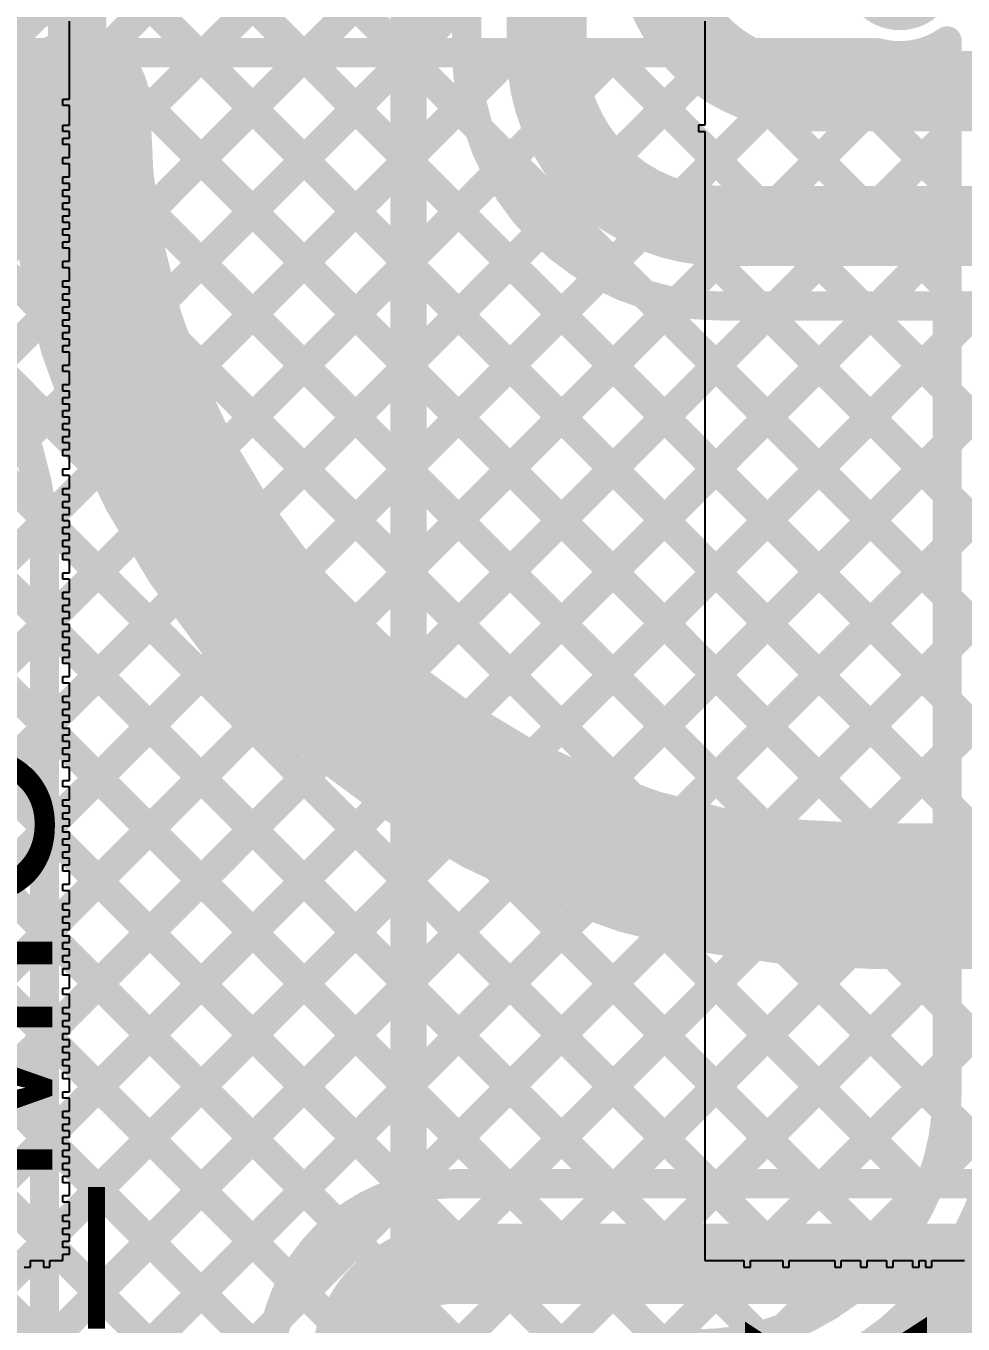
# Model space of a CAD drawing. Header units: millimetres. Extents: x 3.06 to 5.82, y 1.29 to 3.84.
# Drawn here: x 4.3359 to 4.5934, y 2.4805 to 2.8369 of the extents above; entities that cross this region are included whole.
import ezdxf

# ---------------------------------------------------------------- set-up
doc = ezdxf.new("R2010")
doc.units = ezdxf.units.MM
doc.header["$MEASUREMENT"] = 0
for name, color, linetype in [('BottomLayer', 5, 'Continuous'), ('BottomOverlay', 54, 'Continuous'), ('BottomSolder', 6, 'Continuous'), ('Mechanical13', 56, 'Continuous'), ('TopLayer', 1, 'Continuous'), ('TopOverlay', 2, 'Continuous'), ('TopSolder', 216, 'Continuous')]:
    doc.layers.add(name, color=color, linetype=linetype)

msp = doc.modelspace()

# ---------------------------------------------------------------- linework, layer by layer
at = {"layer": 'BottomLayer', "const_width": 0.008}
for points in [[(4.1931877, 2.4395629), (4.5837324, 2.8301076)], [(4.1931877, 2.4395629), (4.5837324, 2.8301076)], [(4.589, 2.544), (4.589, 2.832824)], [(4.136, 2.5803653), (4.3852028, 2.8295681)], [(4.136, 2.552081), (4.4134871, 2.8295681)], [(4.136, 2.5237967), (4.4417714, 2.8295681)], [(4.136, 2.4955124), (4.4700557, 2.8295681)], [(4.136, 2.6086496), (4.3569185, 2.8295681)], [(4.136, 2.4672281), (4.49834, 2.8295681)], [(4.136, 2.4389438), (4.5266243, 2.8295681)], [(4.136, 2.4106595), (4.5549086, 2.8295681)], [(4.1485681, 2.8295681), (4.5699716, 2.8295681)], [(4.1566494, 2.8295681), (4.5112175, 2.475)], [(4.1849337, 2.8295681), (4.5372983, 2.4772035)], [(4.213218, 2.8295681), (4.5570165, 2.4857696)], [(4.2415023, 2.8295681), (4.5721973, 2.4988731)], [(4.2697866, 2.8295681), (4.5831527, 2.516202)], [(4.2980709, 2.8295681), (4.5888062, 2.5388328)], [(4.3263525, 2.8295681), (4.589, 2.5669206)], [(4.3546368, 2.8295681), (4.589, 2.5952049)], [(4.3829211, 2.8295681), (4.589, 2.6234892)], [(4.4112054, 2.8295681), (4.589, 2.6517735)], [(4.4394897, 2.8295681), (4.589, 2.6800578)], [(4.467774, 2.8295681), (4.589, 2.7083421)], [(4.4960583, 2.8295681), (4.589, 2.7366264)], [(4.5243426, 2.8295681), (4.589, 2.7649107)], [(4.5526269, 2.8295681), (4.589, 2.793195)], [(4.5811364, 2.8293429), (4.589, 2.8214793)], [(4.1367253, 2.8212079), (4.4829332, 2.475)], [(4.2113265, 2.4294174), (4.589, 2.8070909)], [(4.136, 2.7936489), (4.4546489, 2.475)], [(4.219, 2.4088066), (4.589, 2.7788066)], [(4.136, 2.7653646), (4.4263646, 2.475)], [(4.3134777, 2.475), (4.589, 2.7505223)], [(4.136, 2.7370803), (4.3980803, 2.475)], [(4.341762, 2.475), (4.589, 2.722238)], [(4.136, 2.708796), (4.369796, 2.475)], [(4.3700463, 2.475), (4.589, 2.6939537)], [(4.136, 2.6805117), (4.3415117, 2.475)], [(4.3983306, 2.475), (4.589, 2.6656694)], [(4.4266149, 2.475), (4.589, 2.6373851)], [(4.4548992, 2.475), (4.589, 2.6091008)], [(4.4831835, 2.475), (4.589, 2.5808165)], [(4.5114678, 2.475), (4.589, 2.5525322)], [(4.5440964, 2.4793443), (4.5846557, 2.5199036)]]:
    msp.add_lwpolyline(points, dxfattribs=at)
at = {"layer": 'BottomLayer'}
for points, const_width in [([(4.589, 2.832824, -0.2220025328009346), (4.5699716, 2.8295681)], 0.008), ([(4.62, 2.544, -0.4142135623730951), (4.52, 2.444)], 0.04), ([(4.589, 2.544, -0.4142135623730951), (4.52, 2.475)], 0.008), ([(4.651, 2.544, -0.4142135623730951), (4.52, 2.413)], 0.008)]:
    msp.add_lwpolyline(points, format="xyb", dxfattribs=dict(at, const_width=const_width))
at = {"layer": 'BottomLayer', "const_width": 0.004}
for points in [[(4.5817324, 2.8301076, 1), (4.5857324, 2.8301076, 1)], [(4.5817324, 2.8301076, 1), (4.5857324, 2.8301076, 1)], [(4.587, 2.832824, 1), (4.591, 2.832824, 1)], [(4.587, 2.832824, 1), (4.591, 2.832824, 1)], [(4.3526368, 2.8295681, 1), (4.3566368, 2.8295681, 1)], [(4.3549185, 2.8295681, 1), (4.3589185, 2.8295681, 1)], [(4.3809211, 2.8295681, 1), (4.3849211, 2.8295681, 1)], [(4.3832028, 2.8295681, 1), (4.3872028, 2.8295681, 1)], [(4.4092054, 2.8295681, 1), (4.4132054, 2.8295681, 1)], [(4.4114871, 2.8295681, 1), (4.4154871, 2.8295681, 1)], [(4.4374897, 2.8295681, 1), (4.4414897, 2.8295681, 1)], [(4.4397714, 2.8295681, 1), (4.4437714, 2.8295681, 1)], [(4.465774, 2.8295681, 1), (4.469774, 2.8295681, 1)], [(4.4680557, 2.8295681, 1), (4.4720557, 2.8295681, 1)], [(4.4940583, 2.8295681, 1), (4.4980583, 2.8295681, 1)], [(4.49634, 2.8295681, 1), (4.50034, 2.8295681, 1)], [(4.5223426, 2.8295681, 1), (4.5263426, 2.8295681, 1)], [(4.5246243, 2.8295681, 1), (4.5286243, 2.8295681, 1)], [(4.5506269, 2.8295681, 1), (4.5546269, 2.8295681, 1)], [(4.5529086, 2.8295681, 1), (4.5569086, 2.8295681, 1)], [(4.5679716, 2.8295681, 1), (4.5719716, 2.8295681, 1)], [(4.5679716, 2.8295681, 1), (4.5719716, 2.8295681, 1)], [(4.5791364, 2.8293429, 1), (4.5831364, 2.8293429, 1)], [(4.587, 2.8214793, 1), (4.591, 2.8214793, 1)], [(4.587, 2.8070909, 1), (4.591, 2.8070909, 1)], [(4.587, 2.793195, 1), (4.591, 2.793195, 1)], [(4.587, 2.7788066, 1), (4.591, 2.7788066, 1)], [(4.587, 2.7649107, 1), (4.591, 2.7649107, 1)], [(4.587, 2.7505223, 1), (4.591, 2.7505223, 1)], [(4.587, 2.7366264, 1), (4.591, 2.7366264, 1)], [(4.587, 2.722238, 1), (4.591, 2.722238, 1)], [(4.587, 2.7083421, 1), (4.591, 2.7083421, 1)], [(4.587, 2.6939537, 1), (4.591, 2.6939537, 1)], [(4.587, 2.6800578, 1), (4.591, 2.6800578, 1)], [(4.587, 2.6656694, 1), (4.591, 2.6656694, 1)], [(4.587, 2.6517735, 1), (4.591, 2.6517735, 1)], [(4.587, 2.6373851, 1), (4.591, 2.6373851, 1)], [(4.587, 2.6234892, 1), (4.591, 2.6234892, 1)], [(4.587, 2.6091008, 1), (4.591, 2.6091008, 1)], [(4.587, 2.5952049, 1), (4.591, 2.5952049, 1)], [(4.587, 2.5808165, 1), (4.591, 2.5808165, 1)], [(4.587, 2.5669206, 1), (4.591, 2.5669206, 1)], [(4.587, 2.5525322, 1), (4.591, 2.5525322, 1)], [(4.587, 2.544, 1), (4.591, 2.544, 1)], [(4.587, 2.544, 1), (4.591, 2.544, 1)], [(4.5868062, 2.5388328, 1), (4.5908062, 2.5388328, 1)], [(4.5826557, 2.5199036, 1), (4.5866557, 2.5199036, 1)], [(4.5811527, 2.516202, 1), (4.5851527, 2.516202, 1)], [(4.5701973, 2.4988731, 1), (4.5741973, 2.4988731, 1)], [(4.5550165, 2.4857696, 1), (4.5590165, 2.4857696, 1)], [(4.5352983, 2.4772035, 1), (4.5392983, 2.4772035, 1)], [(4.5420964, 2.4793443, 1), (4.5460964, 2.4793443, 1)]]:
    msp.add_lwpolyline(points, format="xyb", close=True, dxfattribs=at)
at = {"layer": 'BottomOverlay'}
for p, q in [((4.3478658, 2.8364366), (4.3478658, 2.8382183)), ((4.5224756, 2.8382183), (4.5224756, 2.8364366)), ((4.3478658, 2.8346548), (4.3478658, 2.8364366)), ((4.3478658, 2.8328731), (4.3478658, 2.8346548)), ((4.5224756, 2.8364366), (4.5224756, 2.8346548)), ((4.5224756, 2.8346548), (4.5224756, 2.8328731)), ((4.3478658, 2.8310913), (4.3478658, 2.8328731)), ((4.3478658, 2.8293096), (4.3478658, 2.8310913)), ((4.5224756, 2.8328731), (4.5224756, 2.8310913)), ((4.5224756, 2.8310913), (4.5224756, 2.8293096)), ((4.3478658, 2.8275279), (4.3478658, 2.8293096)), ((4.3478658, 2.8257461), (4.3478658, 2.8275279)), ((4.5224756, 2.8293096), (4.5224756, 2.8275279)), ((4.5224756, 2.8275279), (4.5224756, 2.8257461)), ((4.3478658, 2.8239645), (4.3478658, 2.8257461)), ((4.3478658, 2.8221827), (4.3478658, 2.8239645)), ((4.5224756, 2.8257461), (4.5224756, 2.8239645)), ((4.5224756, 2.8239645), (4.5224756, 2.8221827)), ((4.3478658, 2.8204009), (4.3478658, 2.8221827)), ((4.3478658, 2.8186192), (4.3478658, 2.8204009)), ((4.5224756, 2.8221827), (4.5224756, 2.8204009)), ((4.5224756, 2.8204009), (4.5224756, 2.8186192)), ((4.3460841, 2.8150558), (4.3460841, 2.8168375)), ((4.3460841, 2.8168375), (4.3478658, 2.8168375)), ((4.3478658, 2.8168375), (4.3478658, 2.8186192)), ((4.5224756, 2.8186192), (4.5224756, 2.8168375)), ((4.5224756, 2.8168375), (4.5224756, 2.8150558)), ((4.3478658, 2.8150558), (4.3460841, 2.8150558)), ((4.3478658, 2.8132741), (4.3478658, 2.8150558)), ((4.3478658, 2.8114923), (4.3478658, 2.8132741)), ((4.5224756, 2.8150558), (4.5224756, 2.8132741)), ((4.5224756, 2.8132741), (4.5224756, 2.8114923)), ((4.3460841, 2.8079288), (4.3460841, 2.8097105)), ((4.3460841, 2.8097105), (4.3478658, 2.8097105)), ((4.3478658, 2.8097105), (4.3478658, 2.8114923)), ((4.5224756, 2.8097105), (4.5206938, 2.8097105)), ((4.5206938, 2.8097105), (4.5206938, 2.8079288)), ((4.5224756, 2.8114923), (4.5224756, 2.8097105)), ((4.3478658, 2.8079288), (4.3460841, 2.8079288)), ((4.3460841, 2.8043654), (4.3460841, 2.8061471)), ((4.3460841, 2.8061471), (4.3478658, 2.8061471)), ((4.3478658, 2.8061471), (4.3478658, 2.8079288)), ((4.5206938, 2.8079288), (4.5224756, 2.8079288)), ((4.5224756, 2.8079288), (4.5224756, 2.8061471)), ((4.5224756, 2.8061471), (4.5224756, 2.8043654)), ((4.3478658, 2.8043654), (4.3460841, 2.8043654)), ((4.3478658, 2.8025837), (4.3478658, 2.8043654)), ((4.3478658, 2.8008019), (4.3478658, 2.8025837)), ((4.5224756, 2.8043654), (4.5224756, 2.8025837)), ((4.5224756, 2.8025837), (4.5224756, 2.8008019)), ((4.3460841, 2.7990202), (4.3460841, 2.8008019)), ((4.3460841, 2.8008019), (4.3478658, 2.8008019)), ((4.3478658, 2.7990202), (4.3460841, 2.7990202)), ((4.3478658, 2.7972385), (4.3478658, 2.7990202)), ((4.5224756, 2.8008019), (4.5224756, 2.7990202)), ((4.5224756, 2.7990202), (4.5224756, 2.7972385)), ((4.3460841, 2.793675), (4.3460841, 2.7954567)), ((4.3460841, 2.7954567), (4.3478658, 2.7954567)), ((4.3478658, 2.7954567), (4.3478658, 2.7972385)), ((4.5224756, 2.7972385), (4.5224756, 2.7954567)), ((4.5224756, 2.7954567), (4.5224756, 2.793675)), ((4.3478658, 2.793675), (4.3460841, 2.793675)), ((4.3460841, 2.7901115), (4.3460841, 2.7918933)), ((4.3460841, 2.7918933), (4.3478658, 2.7918933)), ((4.3478658, 2.7918933), (4.3478658, 2.793675)), ((4.5224756, 2.793675), (4.5224756, 2.7918933)), ((4.5224756, 2.7918933), (4.5224756, 2.7901115)), ((4.3478658, 2.7901115), (4.3460841, 2.7901115)), ((4.3460841, 2.786548), (4.3460841, 2.7883298)), ((4.3460841, 2.7883298), (4.3478658, 2.7883298)), ((4.3478658, 2.7883298), (4.3478658, 2.7901115)), ((4.5224756, 2.7901115), (4.5224756, 2.7883298)), ((4.5224756, 2.7883298), (4.5224756, 2.786548)), ((4.3478658, 2.786548), (4.3460841, 2.786548)), ((4.3460841, 2.7829846), (4.3460841, 2.7847663)), ((4.3460841, 2.7847663), (4.3478658, 2.7847663)), ((4.3478658, 2.7847663), (4.3478658, 2.786548)), ((4.5224756, 2.786548), (4.5224756, 2.7847663)), ((4.5224756, 2.7847663), (4.5224756, 2.7829846)), ((4.3478658, 2.7829846), (4.3460841, 2.7829846)), ((4.3460841, 2.7794211), (4.3460841, 2.7812029)), ((4.3460841, 2.7812029), (4.3478658, 2.7812029)), ((4.3478658, 2.7812029), (4.3478658, 2.7829846)), ((4.5224756, 2.7829846), (4.5224756, 2.7812029)), ((4.5224756, 2.7812029), (4.5224756, 2.7794211)), ((4.3478658, 2.7794211), (4.3460841, 2.7794211)), ((4.3460841, 2.7758576), (4.3460841, 2.7776394)), ((4.3460841, 2.7776394), (4.3478658, 2.7776394)), ((4.3478658, 2.7776394), (4.3478658, 2.7794211)), ((4.5224756, 2.7794211), (4.5224756, 2.7776394)), ((4.5224756, 2.7776394), (4.5224756, 2.7758576)), ((4.3478658, 2.7758576), (4.3460841, 2.7758576)), ((4.3478658, 2.7740759), (4.3478658, 2.7758576)), ((4.3478658, 2.7722942), (4.3478658, 2.7740759)), ((4.5224756, 2.7758576), (4.5224756, 2.7740759)), ((4.5224756, 2.7740759), (4.5224756, 2.7722942)), ((4.3460841, 2.7705125), (4.3460841, 2.7722942)), ((4.3460841, 2.7722942), (4.3478658, 2.7722942)), ((4.3478658, 2.7705125), (4.3460841, 2.7705125)), ((4.3478658, 2.7687307), (4.3478658, 2.7705125)), ((4.5224756, 2.7722942), (4.5224756, 2.7705125)), ((4.5224756, 2.7705125), (4.5224756, 2.7687307)), ((4.3460841, 2.7651673), (4.3460841, 2.766949)), ((4.3460841, 2.766949), (4.3478658, 2.766949)), ((4.3478658, 2.766949), (4.3478658, 2.7687307)), ((4.5224756, 2.7687307), (4.5224756, 2.766949)), ((4.5224756, 2.766949), (4.5224756, 2.7651673)), ((4.3478658, 2.7651673), (4.3460841, 2.7651673)), ((4.3460841, 2.7616038), (4.3460841, 2.7633856)), ((4.3460841, 2.7633856), (4.3478658, 2.7633856)), ((4.3478658, 2.7633856), (4.3478658, 2.7651673)), ((4.5224756, 2.7651673), (4.5224756, 2.7633856)), ((4.5224756, 2.7633856), (4.5224756, 2.7616038)), ((4.3478658, 2.7616038), (4.3460841, 2.7616038)), ((4.3460841, 2.7580403), (4.3460841, 2.7598221)), ((4.3460841, 2.7598221), (4.3478658, 2.7598221)), ((4.3478658, 2.7598221), (4.3478658, 2.7616038)), ((4.5224756, 2.7616038), (4.5224756, 2.7598221)), ((4.5224756, 2.7598221), (4.5224756, 2.7580403)), ((4.3478658, 2.7580403), (4.3460841, 2.7580403)), ((4.3460841, 2.7544769), (4.3460841, 2.7562586)), ((4.3460841, 2.7562586), (4.3478658, 2.7562586)), ((4.3478658, 2.7562586), (4.3478658, 2.7580403)), ((4.5224756, 2.7580403), (4.5224756, 2.7562586)), ((4.5224756, 2.7562586), (4.5224756, 2.7544769)), ((4.3478658, 2.7544769), (4.3460841, 2.7544769)), ((4.3460841, 2.7509134), (4.3460841, 2.7526951)), ((4.3460841, 2.7526951), (4.3478658, 2.7526951)), ((4.3478658, 2.7526951), (4.3478658, 2.7544769)), ((4.5224756, 2.7544769), (4.5224756, 2.7526951)), ((4.5224756, 2.7526951), (4.5224756, 2.7509134)), ((4.3478658, 2.7509134), (4.3460841, 2.7509134)), ((4.3460841, 2.7473499), (4.3460841, 2.7491317)), ((4.3460841, 2.7491317), (4.3478658, 2.7491317)), ((4.3478658, 2.7491317), (4.3478658, 2.7509134)), ((4.5224756, 2.7509134), (4.5224756, 2.7491317)), ((4.5224756, 2.7491317), (4.5224756, 2.7473499)), ((4.3478658, 2.7473499), (4.3460841, 2.7473499)), ((4.3478658, 2.7455682), (4.3478658, 2.7473499)), ((4.3478658, 2.7437865), (4.3478658, 2.7455682)), ((4.5224756, 2.7473499), (4.5224756, 2.7455682)), ((4.5224756, 2.7455682), (4.5224756, 2.7437865)), ((4.3460841, 2.7420048), (4.3460841, 2.7437865)), ((4.3460841, 2.7437865), (4.3478658, 2.7437865)), ((4.3478658, 2.7420048), (4.3460841, 2.7420048)), ((4.3478658, 2.740223), (4.3478658, 2.7420048)), ((4.5224756, 2.7437865), (4.5224756, 2.7420048)), ((4.5224756, 2.7420048), (4.5224756, 2.740223)), ((4.3460841, 2.7366595), (4.3460841, 2.7384413)), ((4.3460841, 2.7384413), (4.3478658, 2.7384413)), ((4.3478658, 2.7384413), (4.3478658, 2.740223)), ((4.5224756, 2.740223), (4.5224756, 2.7384413)), ((4.5224756, 2.7384413), (4.5224756, 2.7366595)), ((4.3478658, 2.7366595), (4.3460841, 2.7366595)), ((4.3460841, 2.7330961), (4.3460841, 2.7348778)), ((4.3460841, 2.7348778), (4.3478658, 2.7348778)), ((4.3478658, 2.7348778), (4.3478658, 2.7366595)), ((4.5224756, 2.7366595), (4.5224756, 2.7348778)), ((4.5224756, 2.7348778), (4.5224756, 2.7330961)), ((4.3478658, 2.7330961), (4.3460841, 2.7330961)), ((4.3460841, 2.7295327), (4.3460841, 2.7313144)), ((4.3460841, 2.7313144), (4.3478658, 2.7313144)), ((4.3478658, 2.7313144), (4.3478658, 2.7330961)), ((4.5224756, 2.7330961), (4.5224756, 2.7313144)), ((4.5224756, 2.7313144), (4.5224756, 2.7295327)), ((4.3478658, 2.7295327), (4.3460841, 2.7295327)), ((4.3460841, 2.7259691), (4.3460841, 2.7277509)), ((4.3460841, 2.7277509), (4.3478658, 2.7277509)), ((4.3478658, 2.7277509), (4.3478658, 2.7295327)), ((4.5224756, 2.7295327), (4.5224756, 2.7277509)), ((4.5224756, 2.7277509), (4.5224756, 2.7259691)), ((4.3478658, 2.7259691), (4.3460841, 2.7259691)), ((4.3460841, 2.7224057), (4.3460841, 2.7241874)), ((4.3460841, 2.7241874), (4.3478658, 2.7241874)), ((4.3478658, 2.7241874), (4.3478658, 2.7259691)), ((4.5224756, 2.7259691), (4.5224756, 2.7241874)), ((4.5224756, 2.7241874), (4.5224756, 2.7224057)), ((4.3478658, 2.7224057), (4.3460841, 2.7224057)), ((4.3460841, 2.7188423), (4.3460841, 2.720624)), ((4.3460841, 2.720624), (4.3478658, 2.720624)), ((4.3478658, 2.720624), (4.3478658, 2.7224057)), ((4.5224756, 2.7224057), (4.5224756, 2.720624)), ((4.5224756, 2.720624), (4.5224756, 2.7188423)), ((4.3478658, 2.7188423), (4.3460841, 2.7188423)), ((4.3478658, 2.7170605), (4.3478658, 2.7188423)), ((4.3478658, 2.7152788), (4.3478658, 2.7170605)), ((4.5224756, 2.7188423), (4.5224756, 2.7170605)), ((4.5224756, 2.7170605), (4.5224756, 2.7152788)), ((4.3460841, 2.713497), (4.3460841, 2.7152788)), ((4.3460841, 2.7152788), (4.3478658, 2.7152788)), ((4.3478658, 2.713497), (4.3460841, 2.713497)), ((4.3478658, 2.7117153), (4.3478658, 2.713497)), ((4.5224756, 2.7152788), (4.5224756, 2.713497)), ((4.5224756, 2.713497), (4.5224756, 2.7117153)), ((4.3460841, 2.7081519), (4.3460841, 2.7099336)), ((4.3460841, 2.7099336), (4.3478658, 2.7099336)), ((4.3478658, 2.7099336), (4.3478658, 2.7117153)), ((4.5224756, 2.7117153), (4.5224756, 2.7099336)), ((4.5224756, 2.7099336), (4.5224756, 2.7081519)), ((4.3478658, 2.7081519), (4.3460841, 2.7081519)), ((4.3460841, 2.7045883), (4.3460841, 2.7063701)), ((4.3460841, 2.7063701), (4.3478658, 2.7063701)), ((4.3478658, 2.7063701), (4.3478658, 2.7081519)), ((4.5224756, 2.7081519), (4.5224756, 2.7063701)), ((4.5224756, 2.7063701), (4.5224756, 2.7045883)), ((4.3478658, 2.7045883), (4.3460841, 2.7045883)), ((4.3460841, 2.7010249), (4.3460841, 2.7028066)), ((4.3460841, 2.7028066), (4.3478658, 2.7028066)), ((4.3478658, 2.7028066), (4.3478658, 2.7045883)), ((4.5224756, 2.7045883), (4.5224756, 2.7028066)), ((4.5224756, 2.7028066), (4.5224756, 2.7010249)), ((4.3478658, 2.7010249), (4.3460841, 2.7010249)), ((4.3460841, 2.6974615), (4.3460841, 2.6992432)), ((4.3460841, 2.6992432), (4.3478658, 2.6992432)), ((4.3478658, 2.6992432), (4.3478658, 2.7010249)), ((4.5224756, 2.7010249), (4.5224756, 2.6992432)), ((4.5224756, 2.6992432), (4.5224756, 2.6974615)), ((4.3478658, 2.6974615), (4.3460841, 2.6974615)), ((4.3460841, 2.693898), (4.3460841, 2.6956797)), ((4.3460841, 2.6956797), (4.3478658, 2.6956797)), ((4.3478658, 2.6956797), (4.3478658, 2.6974615)), ((4.5224756, 2.6974615), (4.5224756, 2.6956797)), ((4.5224756, 2.6956797), (4.5224756, 2.693898)), ((4.3478658, 2.693898), (4.3460841, 2.693898)), ((4.3460841, 2.6903346), (4.3460841, 2.6921163)), ((4.3460841, 2.6921163), (4.3478658, 2.6921163)), ((4.3478658, 2.6921163), (4.3478658, 2.693898)), ((4.5224756, 2.693898), (4.5224756, 2.6921163)), ((4.5224756, 2.6921163), (4.5224756, 2.6903346)), ((4.3478658, 2.6903346), (4.3460841, 2.6903346)), ((4.3478658, 2.6885528), (4.3478658, 2.6903346)), ((4.3478658, 2.6867711), (4.3478658, 2.6885528)), ((4.5224756, 2.6903346), (4.5224756, 2.6885528)), ((4.5224756, 2.6885528), (4.5224756, 2.6867711)), ((4.3460841, 2.6849893), (4.3460841, 2.6867711)), ((4.3460841, 2.6867711), (4.3478658, 2.6867711)), ((4.3478658, 2.6849893), (4.3460841, 2.6849893)), ((4.3478658, 2.6832076), (4.3478658, 2.6849893)), ((4.5224756, 2.6867711), (4.5224756, 2.6849893)), ((4.5224756, 2.6849893), (4.5224756, 2.6832076)), ((4.3460841, 2.6796441), (4.3460841, 2.6814259)), ((4.3460841, 2.6814259), (4.3478658, 2.6814259)), ((4.3478658, 2.6814259), (4.3478658, 2.6832076)), ((4.5224756, 2.6832076), (4.5224756, 2.6814259)), ((4.5224756, 2.6814259), (4.5224756, 2.6796441)), ((4.3478658, 2.6796441), (4.3460841, 2.6796441)), ((4.3460841, 2.6760807), (4.3460841, 2.6778624)), ((4.3460841, 2.6778624), (4.3478658, 2.6778624)), ((4.3478658, 2.6778624), (4.3478658, 2.6796441)), ((4.5224756, 2.6796441), (4.5224756, 2.6778624)), ((4.5224756, 2.6778624), (4.5224756, 2.6760807)), ((4.3478658, 2.6760807), (4.3460841, 2.6760807)), ((4.3460841, 2.6725172), (4.3460841, 2.6742989)), ((4.3460841, 2.6742989), (4.3478658, 2.6742989)), ((4.3478658, 2.6742989), (4.3478658, 2.6760807)), ((4.5224756, 2.6760807), (4.5224756, 2.6742989)), ((4.5224756, 2.6742989), (4.5224756, 2.6725172)), ((4.3478658, 2.6725172), (4.3460841, 2.6725172)), ((4.3460841, 2.6689537), (4.3460841, 2.6707354)), ((4.3460841, 2.6707354), (4.3478658, 2.6707354)), ((4.3478658, 2.6707354), (4.3478658, 2.6725172)), ((4.5224756, 2.6725172), (4.5224756, 2.6707354)), ((4.5224756, 2.6707354), (4.5224756, 2.6689537)), ((4.3478658, 2.6689537), (4.3460841, 2.6689537)), ((4.3460841, 2.6653903), (4.3460841, 2.667172)), ((4.3460841, 2.667172), (4.3478658, 2.667172)), ((4.3478658, 2.667172), (4.3478658, 2.6689537)), ((4.5224756, 2.6689537), (4.5224756, 2.667172)), ((4.5224756, 2.667172), (4.5224756, 2.6653903)), ((4.3478658, 2.6653903), (4.3460841, 2.6653903)), ((4.3460841, 2.6618268), (4.3460841, 2.6636085)), ((4.3460841, 2.6636085), (4.3478658, 2.6636085)), ((4.3478658, 2.6636085), (4.3478658, 2.6653903)), ((4.5224756, 2.6653903), (4.5224756, 2.6636085)), ((4.5224756, 2.6636085), (4.5224756, 2.6618268)), ((4.3478658, 2.6618268), (4.3460841, 2.6618268)), ((4.3478658, 2.6600451), (4.3478658, 2.6618268)), ((4.3478658, 2.6582634), (4.3478658, 2.6600451)), ((4.5224756, 2.6618268), (4.5224756, 2.6600451)), ((4.5224756, 2.6600451), (4.5224756, 2.6582634)), ((4.3460841, 2.6564816), (4.3460841, 2.6582634)), ((4.3460841, 2.6582634), (4.3478658, 2.6582634)), ((4.3478658, 2.6564816), (4.3460841, 2.6564816)), ((4.3478658, 2.6546999), (4.3478658, 2.6564816)), ((4.5224756, 2.6582634), (4.5224756, 2.6564816)), ((4.5224756, 2.6564816), (4.5224756, 2.6546999)), ((4.3460841, 2.6511364), (4.3460841, 2.6529181)), ((4.3460841, 2.6529181), (4.3478658, 2.6529181)), ((4.3478658, 2.6529181), (4.3478658, 2.6546999)), ((4.5224756, 2.6546999), (4.5224756, 2.6529181)), ((4.5224756, 2.6529181), (4.5224756, 2.6511364)), ((4.3478658, 2.6511364), (4.3460841, 2.6511364)), ((4.3460841, 2.647573), (4.3460841, 2.6493547)), ((4.3460841, 2.6493547), (4.3478658, 2.6493547)), ((4.3478658, 2.6493547), (4.3478658, 2.6511364)), ((4.5224756, 2.6511364), (4.5224756, 2.6493547)), ((4.5224756, 2.6493547), (4.5224756, 2.647573)), ((4.3478658, 2.647573), (4.3460841, 2.647573)), ((4.3460841, 2.6440095), (4.3460841, 2.6457912)), ((4.3460841, 2.6457912), (4.3478658, 2.6457912)), ((4.3478658, 2.6457912), (4.3478658, 2.647573)), ((4.5224756, 2.647573), (4.5224756, 2.6457912)), ((4.5224756, 2.6457912), (4.5224756, 2.6440095)), ((4.3478658, 2.6440095), (4.3460841, 2.6440095)), ((4.3460841, 2.640446), (4.3460841, 2.6422278)), ((4.3460841, 2.6422278), (4.3478658, 2.6422278)), ((4.3478658, 2.6422278), (4.3478658, 2.6440095)), ((4.5224756, 2.6440095), (4.5224756, 2.6422278)), ((4.5224756, 2.6422278), (4.5224756, 2.640446)), ((4.3478658, 2.640446), (4.3460841, 2.640446)), ((4.3460841, 2.6368826), (4.3460841, 2.6386643)), ((4.3460841, 2.6386643), (4.3478658, 2.6386643)), ((4.3478658, 2.6386643), (4.3478658, 2.640446)), ((4.5224756, 2.640446), (4.5224756, 2.6386643)), ((4.5224756, 2.6386643), (4.5224756, 2.6368826)), ((4.3478658, 2.6368826), (4.3460841, 2.6368826)), ((4.3460841, 2.6333191), (4.3460841, 2.6351008)), ((4.3460841, 2.6351008), (4.3478658, 2.6351008)), ((4.3478658, 2.6351008), (4.3478658, 2.6368826)), ((4.5224756, 2.6368826), (4.5224756, 2.6351008)), ((4.5224756, 2.6351008), (4.5224756, 2.6333191)), ((4.3478658, 2.6333191), (4.3460841, 2.6333191)), ((4.3478658, 2.6315373), (4.3478658, 2.6333191)), ((4.3478658, 2.6297556), (4.3478658, 2.6315373)), ((4.5224756, 2.6333191), (4.5224756, 2.6315373)), ((4.5224756, 2.6315373), (4.5224756, 2.6297556)), ((4.3460841, 2.6279739), (4.3460841, 2.6297556)), ((4.3460841, 2.6297556), (4.3478658, 2.6297556)), ((4.3478658, 2.6279739), (4.3460841, 2.6279739)), ((4.3478658, 2.6261922), (4.3478658, 2.6279739)), ((4.5224756, 2.6297556), (4.5224756, 2.6279739)), ((4.5224756, 2.6279739), (4.5224756, 2.6261922)), ((4.3460841, 2.6226287), (4.3460841, 2.6244105)), ((4.3460841, 2.6244105), (4.3478658, 2.6244105)), ((4.3478658, 2.6244105), (4.3478658, 2.6261922)), ((4.5224756, 2.6261922), (4.5224756, 2.6244105)), ((4.5224756, 2.6244105), (4.5224756, 2.6226287)), ((4.3478658, 2.6226287), (4.3460841, 2.6226287)), ((4.3460841, 2.6190652), (4.3460841, 2.6208469)), ((4.3460841, 2.6208469), (4.3478658, 2.6208469)), ((4.3478658, 2.6208469), (4.3478658, 2.6226287)), ((4.5224756, 2.6226287), (4.5224756, 2.6208469)), ((4.5224756, 2.6208469), (4.5224756, 2.6190652)), ((4.3478658, 2.6190652), (4.3460841, 2.6190652)), ((4.3460841, 2.6155018), (4.3460841, 2.6172835)), ((4.3460841, 2.6172835), (4.3478658, 2.6172835)), ((4.3478658, 2.6172835), (4.3478658, 2.6190652)), ((4.5224756, 2.6190652), (4.5224756, 2.6172835)), ((4.5224756, 2.6172835), (4.5224756, 2.6155018)), ((4.3478658, 2.6155018), (4.3460841, 2.6155018)), ((4.3460841, 2.6119383), (4.3460841, 2.6137201)), ((4.3460841, 2.6137201), (4.3478658, 2.6137201)), ((4.3478658, 2.6137201), (4.3478658, 2.6155018)), ((4.5224756, 2.6155018), (4.5224756, 2.6137201)), ((4.5224756, 2.6137201), (4.5224756, 2.6119383)), ((4.3478658, 2.6119383), (4.3460841, 2.6119383)), ((4.3460841, 2.6083749), (4.3460841, 2.6101566)), ((4.3460841, 2.6101566), (4.3478658, 2.6101566)), ((4.3478658, 2.6101566), (4.3478658, 2.6119383)), ((4.5224756, 2.6119383), (4.5224756, 2.6101566)), ((4.5224756, 2.6101566), (4.5224756, 2.6083749)), ((4.3478658, 2.6083749), (4.3460841, 2.6083749)), ((4.3460841, 2.6048114), (4.3460841, 2.6065931)), ((4.3460841, 2.6065931), (4.3478658, 2.6065931)), ((4.3478658, 2.6065931), (4.3478658, 2.6083749)), ((4.5224756, 2.6083749), (4.5224756, 2.6065931)), ((4.5224756, 2.6065931), (4.5224756, 2.6048114)), ((4.3478658, 2.6048114), (4.3460841, 2.6048114)), ((4.3478658, 2.6030297), (4.3478658, 2.6048114)), ((4.3478658, 2.6012479), (4.3478658, 2.6030297)), ((4.5224756, 2.6048114), (4.5224756, 2.6030297)), ((4.5224756, 2.6030297), (4.5224756, 2.6012479)), ((4.3460841, 2.5994662), (4.3460841, 2.6012479)), ((4.3460841, 2.6012479), (4.3478658, 2.6012479)), ((4.3478658, 2.5994662), (4.3460841, 2.5994662)), ((4.3478658, 2.5976844), (4.3478658, 2.5994662)), ((4.5224756, 2.6012479), (4.5224756, 2.5994662)), ((4.5224756, 2.5994662), (4.5224756, 2.5976844)), ((4.3460841, 2.594121), (4.3460841, 2.5959027)), ((4.3460841, 2.5959027), (4.3478658, 2.5959027)), ((4.3478658, 2.5959027), (4.3478658, 2.5976844)), ((4.5224756, 2.5976844), (4.5224756, 2.5959027)), ((4.5224756, 2.5959027), (4.5224756, 2.594121)), ((4.3478658, 2.594121), (4.3460841, 2.594121)), ((4.3460841, 2.5905575), (4.3460841, 2.5923393)), ((4.3460841, 2.5923393), (4.3478658, 2.5923393)), ((4.3478658, 2.5923393), (4.3478658, 2.594121)), ((4.5224756, 2.594121), (4.5224756, 2.5923393)), ((4.5224756, 2.5923393), (4.5224756, 2.5905575)), ((4.3478658, 2.5905575), (4.3460841, 2.5905575)), ((4.3460841, 2.5869941), (4.3460841, 2.5887758)), ((4.3460841, 2.5887758), (4.3478658, 2.5887758)), ((4.3478658, 2.5887758), (4.3478658, 2.5905575)), ((4.5224756, 2.5905575), (4.5224756, 2.5887758)), ((4.5224756, 2.5887758), (4.5224756, 2.5869941)), ((4.3478658, 2.5869941), (4.3460841, 2.5869941)), ((4.3460841, 2.5834306), (4.3460841, 2.5852124)), ((4.3460841, 2.5852124), (4.3478658, 2.5852124)), ((4.3478658, 2.5852124), (4.3478658, 2.5869941)), ((4.5224756, 2.5869941), (4.5224756, 2.5852124)), ((4.5224756, 2.5852124), (4.5224756, 2.5834306)), ((4.3478658, 2.5834306), (4.3460841, 2.5834306)), ((4.3460841, 2.5798671), (4.3460841, 2.5816489)), ((4.3460841, 2.5816489), (4.3478658, 2.5816489)), ((4.3478658, 2.5816489), (4.3478658, 2.5834306)), ((4.5224756, 2.5834306), (4.5224756, 2.5816489)), ((4.5224756, 2.5816489), (4.5224756, 2.5798671)), ((4.3478658, 2.5798671), (4.3460841, 2.5798671)), ((4.3460841, 2.5763037), (4.3460841, 2.5780854)), ((4.3460841, 2.5780854), (4.3478658, 2.5780854)), ((4.3478658, 2.5780854), (4.3478658, 2.5798671)), ((4.5224756, 2.5798671), (4.5224756, 2.5780854)), ((4.5224756, 2.5780854), (4.5224756, 2.5763037)), ((4.3478658, 2.5763037), (4.3460841, 2.5763037)), ((4.3478658, 2.574522), (4.3478658, 2.5763037)), ((4.3478658, 2.5727402), (4.3478658, 2.574522)), ((4.5224756, 2.5763037), (4.5224756, 2.574522)), ((4.5224756, 2.574522), (4.5224756, 2.5727402)), ((4.3460841, 2.5709585), (4.3460841, 2.5727402)), ((4.3460841, 2.5727402), (4.3478658, 2.5727402)), ((4.3478658, 2.5709585), (4.3460841, 2.5709585)), ((4.3478658, 2.5691767), (4.3478658, 2.5709585)), ((4.5224756, 2.5727402), (4.5224756, 2.5709585)), ((4.5224756, 2.5709585), (4.5224756, 2.5691767)), ((4.3460841, 2.5656133), (4.3460841, 2.567395)), ((4.3460841, 2.567395), (4.3478658, 2.567395)), ((4.3478658, 2.567395), (4.3478658, 2.5691767)), ((4.5224756, 2.5691767), (4.5224756, 2.567395)), ((4.5224756, 2.567395), (4.5224756, 2.5656133)), ((4.3478658, 2.5656133), (4.3460841, 2.5656133)), ((4.3460841, 2.5620498), (4.3460841, 2.5638316)), ((4.3460841, 2.5638316), (4.3478658, 2.5638316)), ((4.3478658, 2.5638316), (4.3478658, 2.5656133)), ((4.5224756, 2.5656133), (4.5224756, 2.5638316)), ((4.5224756, 2.5638316), (4.5224756, 2.5620498)), ((4.3478658, 2.5620498), (4.3460841, 2.5620498)), ((4.3460841, 2.5584864), (4.3460841, 2.5602681)), ((4.3460841, 2.5602681), (4.3478658, 2.5602681)), ((4.3478658, 2.5602681), (4.3478658, 2.5620498)), ((4.5224756, 2.5620498), (4.5224756, 2.5602681)), ((4.5224756, 2.5602681), (4.5224756, 2.5584864)), ((4.3478658, 2.5584864), (4.3460841, 2.5584864)), ((4.3460841, 2.5549229), (4.3460841, 2.5567046)), ((4.3460841, 2.5567046), (4.3478658, 2.5567046)), ((4.3478658, 2.5567046), (4.3478658, 2.5584864)), ((4.5224756, 2.5584864), (4.5224756, 2.5567046)), ((4.5224756, 2.5567046), (4.5224756, 2.5549229)), ((4.3478658, 2.5549229), (4.3460841, 2.5549229)), ((4.3460841, 2.5513594), (4.3460841, 2.5531412)), ((4.3460841, 2.5531412), (4.3478658, 2.5531412)), ((4.3478658, 2.5531412), (4.3478658, 2.5549229)), ((4.5224756, 2.5549229), (4.5224756, 2.5531412)), ((4.5224756, 2.5531412), (4.5224756, 2.5513594)), ((4.3478658, 2.5513594), (4.3460841, 2.5513594)), ((4.3460841, 2.5477959), (4.3460841, 2.5495777)), ((4.3460841, 2.5495777), (4.3478658, 2.5495777)), ((4.3478658, 2.5495777), (4.3478658, 2.5513594)), ((4.5224756, 2.5513594), (4.5224756, 2.5495777)), ((4.5224756, 2.5495777), (4.5224756, 2.5477959)), ((4.3478658, 2.5477959), (4.3460841, 2.5477959)), ((4.3478658, 2.5460142), (4.3478658, 2.5477959)), ((4.3478658, 2.5442325), (4.3478658, 2.5460142)), ((4.5224756, 2.5477959), (4.5224756, 2.5460142)), ((4.5224756, 2.5460142), (4.5224756, 2.5442325)), ((4.3460841, 2.5424508), (4.3460841, 2.5442325)), ((4.3460841, 2.5442325), (4.3478658, 2.5442325)), ((4.3478658, 2.5424508), (4.3460841, 2.5424508)), ((4.3478658, 2.540669), (4.3478658, 2.5424508)), ((4.5224756, 2.5442325), (4.5224756, 2.5424508)), ((4.5224756, 2.5424508), (4.5224756, 2.540669)), ((4.3460841, 2.5371056), (4.3460841, 2.5388873)), ((4.3460841, 2.5388873), (4.3478658, 2.5388873)), ((4.3478658, 2.5388873), (4.3478658, 2.540669)), ((4.5224756, 2.540669), (4.5224756, 2.5388873)), ((4.5224756, 2.5388873), (4.5224756, 2.5371056)), ((4.3478658, 2.5371056), (4.3460841, 2.5371056)), ((4.3460841, 2.5335421), (4.3460841, 2.5353239)), ((4.3460841, 2.5353239), (4.3478658, 2.5353239)), ((4.3478658, 2.5353239), (4.3478658, 2.5371056)), ((4.5224756, 2.5371056), (4.5224756, 2.5353239)), ((4.5224756, 2.5353239), (4.5224756, 2.5335421)), ((4.3478658, 2.5335421), (4.3460841, 2.5335421)), ((4.3460841, 2.5299786), (4.3460841, 2.5317604)), ((4.3460841, 2.5317604), (4.3478658, 2.5317604)), ((4.3478658, 2.5317604), (4.3478658, 2.5335421)), ((4.5224756, 2.5335421), (4.5224756, 2.5317604)), ((4.5224756, 2.5317604), (4.5224756, 2.5299786)), ((4.3478658, 2.5299786), (4.3460841, 2.5299786)), ((4.3460841, 2.5264152), (4.3460841, 2.5281969)), ((4.3460841, 2.5281969), (4.3478658, 2.5281969)), ((4.3478658, 2.5281969), (4.3478658, 2.5299786)), ((4.5224756, 2.5299786), (4.5224756, 2.5281969)), ((4.5224756, 2.5281969), (4.5224756, 2.5264152)), ((4.3478658, 2.5264152), (4.3460841, 2.5264152)), ((4.3460841, 2.5228517), (4.3460841, 2.5246334)), ((4.3460841, 2.5246334), (4.3478658, 2.5246334)), ((4.3478658, 2.5246334), (4.3478658, 2.5264152)), ((4.5224756, 2.5264152), (4.5224756, 2.5246334)), ((4.5224756, 2.5246334), (4.5224756, 2.5228517)), ((4.3478658, 2.5228517), (4.3460841, 2.5228517)), ((4.3460841, 2.5192882), (4.3460841, 2.52107)), ((4.3460841, 2.52107), (4.3478658, 2.52107)), ((4.3478658, 2.52107), (4.3478658, 2.5228517)), ((4.5224756, 2.5228517), (4.5224756, 2.52107)), ((4.5224756, 2.52107), (4.5224756, 2.5192882)), ((4.3478658, 2.5192882), (4.3460841, 2.5192882)), ((4.3478658, 2.5175065), (4.3478658, 2.5192882)), ((4.3478658, 2.5157247), (4.3478658, 2.5175065)), ((4.5224756, 2.5192882), (4.5224756, 2.5175065)), ((4.5224756, 2.5175065), (4.5224756, 2.5157247)), ((4.3460841, 2.513943), (4.3460841, 2.5157247)), ((4.3460841, 2.5157247), (4.3478658, 2.5157247)), ((4.3478658, 2.513943), (4.3460841, 2.513943)), ((4.3478658, 2.5121613), (4.3478658, 2.513943)), ((4.5224756, 2.5157247), (4.5224756, 2.513943)), ((4.5224756, 2.513943), (4.5224756, 2.5121613)), ((4.3460841, 2.5085979), (4.3460841, 2.5103796)), ((4.3460841, 2.5103796), (4.3478658, 2.5103796)), ((4.3478658, 2.5103796), (4.3478658, 2.5121613)), ((4.5224756, 2.5121613), (4.5224756, 2.5103796)), ((4.5224756, 2.5103796), (4.5224756, 2.5085979)), ((4.3478658, 2.5085979), (4.3460841, 2.5085979)), ((4.3460841, 2.5050344), (4.3460841, 2.5068161)), ((4.3460841, 2.5068161), (4.3478658, 2.5068161)), ((4.3478658, 2.5068161), (4.3478658, 2.5085979)), ((4.5224756, 2.5085979), (4.5224756, 2.5068161)), ((4.5224756, 2.5068161), (4.5224756, 2.5050344)), ((4.3478658, 2.5050344), (4.3460841, 2.5050344)), ((4.3460841, 2.501471), (4.3460841, 2.5032527)), ((4.3460841, 2.5032527), (4.3478658, 2.5032527)), ((4.3478658, 2.5032527), (4.3478658, 2.5050344)), ((4.5224756, 2.5050344), (4.5224756, 2.5032527)), ((4.5224756, 2.5032527), (4.5224756, 2.501471)), ((4.3478658, 2.501471), (4.3460841, 2.501471)), ((4.3460841, 2.4979075), (4.3460841, 2.4996892)), ((4.3460841, 2.4996892), (4.3478658, 2.4996892)), ((4.3478658, 2.4996892), (4.3478658, 2.501471)), ((4.5224756, 2.501471), (4.5224756, 2.4996892)), ((4.5224756, 2.4996892), (4.5224756, 2.4979075)), ((4.3353937, 2.4961257), (4.3371755, 2.4961257)), ((4.3371755, 2.4961257), (4.3371755, 2.4979075)), ((4.3371755, 2.4979075), (4.3407389, 2.4979075)), ((4.3407389, 2.4979075), (4.3407389, 2.4961257)), ((4.3407389, 2.4961257), (4.3425206, 2.4961257)), ((4.3425206, 2.4961257), (4.3425206, 2.4979075)), ((4.3425206, 2.4979075), (4.3460841, 2.4979075)), ((4.5224756, 2.4979075), (4.533166, 2.4979075)), ((4.533166, 2.4979075), (4.533166, 2.4961257)), ((4.533166, 2.4961257), (4.5349477, 2.4961257)), ((4.5349477, 2.4961257), (4.5349477, 2.4979075)), ((4.5349477, 2.4979075), (4.5438564, 2.4979075)), ((4.5438564, 2.4979075), (4.5438564, 2.4961257)), ((4.5438564, 2.4961257), (4.5456381, 2.4961257)), ((4.5456381, 2.4961257), (4.5456381, 2.4979075)), ((4.5456381, 2.4979075), (4.5581102, 2.4979075)), ((4.5581102, 2.4979075), (4.5581102, 2.4961257)), ((4.5581102, 2.4961257), (4.5598919, 2.4961257)), ((4.5598919, 2.4961257), (4.5598919, 2.4979075)), ((4.5598919, 2.4979075), (4.5652372, 2.4979075)), ((4.5652372, 2.4979075), (4.5652372, 2.4961257)), ((4.5652372, 2.4961257), (4.5670189, 2.4961257)), ((4.5670189, 2.4961257), (4.5670189, 2.4979075)), ((4.5670189, 2.4979075), (4.5723641, 2.4979075)), ((4.5723641, 2.4979075), (4.5723641, 2.4961257)), ((4.5723641, 2.4961257), (4.5741458, 2.4961257)), ((4.5741458, 2.4961257), (4.5741458, 2.4979075)), ((4.5741458, 2.4979075), (4.579491, 2.4979075)), ((4.579491, 2.4979075), (4.579491, 2.4961257)), ((4.579491, 2.4961257), (4.5812727, 2.4961257)), ((4.5812727, 2.4961257), (4.5812727, 2.4979075)), ((4.5812727, 2.4979075), (4.5830544, 2.4979075)), ((4.5830544, 2.4979075), (4.5830544, 2.4961257)), ((4.5830544, 2.4961257), (4.5848362, 2.4961257)), ((4.5848362, 2.4961257), (4.5848362, 2.4979075)), ((4.5848362, 2.4979075), (4.5937448, 2.4979075))]:
    msp.add_line(p, q, dxfattribs=at)
at = {"layer": 'BottomSolder', "const_width": 0.015811}
msp.add_lwpolyline([(4.5680945, 2.8515681, 1), (4.5839055, 2.8515681, 1)], format="xyb", close=True, dxfattribs=at)
at = {"layer": 'Mechanical13', "const_width": 0.01}
msp.add_lwpolyline([(4.4410315, 1.291315), (4.4410315, 3.811)], dxfattribs=at)
at = {"layer": 'TopLayer'}
for points, const_width in [([(4.479, 2.8299816), (4.479, 2.877)], 0.022), ([(4.35, 2.8158819), (4.35, 2.878)], 0.016), ([(4.3606428, 2.8801307), (4.7217735, 2.519)], 0.008), ([(4.280329, 2.7812629), (4.3780661, 2.879)], 0.008), ([(4.298835, 2.7714846), (4.4063504, 2.879)], 0.008), ([(4.3141868, 2.7585521), (4.4346347, 2.879)], 0.008), ([(4.3900578, 2.879), (4.4602941, 2.8087637)], 0.008), ([(4.4183421, 2.879), (4.457, 2.8403421)], 0.008), ([(4.457, 2.8299816), (4.457, 2.877)], 0.008), ([(4.3265579, 2.7426389), (4.457, 2.873081)], 0.008), ([(4.3453066, 2.8671826), (4.6934892, 2.519)], 0.008), ([(4.3341233, 2.8500817), (4.6652049, 2.519)], 0.008), ([(4.3356896, 2.7234863), (4.457, 2.8447967)], 0.008), ([(4.313, 2.8429206), (4.6369206, 2.519)], 0.008), ([(4.2733547, 2.826), (4.5803547, 2.519)], 0.008), ([(4.301639, 2.826), (4.608639, 2.519)], 0.008), ([(4.551, 2.819), (4.763, 2.819)], 0.022), ([(4.3406522, 2.7001646), (4.4581015, 2.8176139)], 0.008), ([(4.341, 2.6722281), (4.4654386, 2.7966667)], 0.008), ([(4.5269816, 2.782), (4.8159289, 2.782)], 0.022), ([(4.341, 2.6439438), (4.4775252, 2.780469)], 0.008), ([(4.341, 2.6156595), (4.4937397, 2.7683992)], 0.008), ([(4.5057637, 2.7632941), (4.7500578, 2.519)], 0.008), ([(4.341, 2.5873752), (4.5147093, 2.7610845)], 0.008), ([(4.341, 2.5308066), (4.5701934, 2.76)], 0.008), ([(4.341, 2.5025223), (4.5984777, 2.76)], 0.008), ([(4.341, 2.5590909), (4.5419091, 2.76)], 0.008), ([(4.341, 2.5590909), (4.5419091, 2.76)], 0.008), ([(4.341, 2.474238), (4.626762, 2.76)], 0.008), ([(4.341, 2.4459537), (4.6550463, 2.76)], 0.008), ([(4.4407413, 2.5174107), (4.6833306, 2.76)], 0.008), ([(4.4706149, 2.519), (4.7116149, 2.76)], 0.008), ([(4.4988992, 2.519), (4.7398992, 2.76)], 0.008), ([(4.5269816, 2.76), (4.8159289, 2.76)], 0.008), ([(4.5271835, 2.519), (4.7681835, 2.76)], 0.008), ([(4.5373421, 2.76), (4.7783421, 2.519)], 0.008), ([(4.5554678, 2.519), (4.7964678, 2.76)], 0.008), ([(4.5656264, 2.76), (4.8066264, 2.519)], 0.008), ([(4.5837521, 2.519), (4.8260989, 2.7613468)], 0.008), ([(4.5939107, 2.76), (4.8349107, 2.519)], 0.008), ([(4.3227255, 2.7483449), (4.5520704, 2.519)], 0.008), ([(4.340441, 2.7023451), (4.5237861, 2.519)], 0.008), ([(4.341, 2.3715), (4.341, 2.692)], 0.008), ([(4.341, 2.6735018), (4.4955018, 2.519)], 0.008), ([(4.341, 2.6452175), (4.4672175, 2.519)], 0.008), ([(4.341, 2.6169332), (4.4405677, 2.5173655)], 0.008), ([(4.5678819, 2.598), (4.989, 2.598)], 0.04), ([(4.341, 2.5886489), (4.4217873, 2.5078616)], 0.008), ([(4.341, 2.5603646), (4.4090286, 2.492336)], 0.008), ([(4.341, 2.5320803), (4.4032567, 2.4698236)], 0.008), ([(4.453247, 2.519), (5.2965132, 2.519)], 0.008), ([(4.341, 2.503796), (4.40325, 2.441546)], 0.008), ([(4.453247, 2.497), (5.2965132, 2.497)], 0.022), ([(4.341, 2.4176694), (4.4048393, 2.4815087)], 0.008)]:
    msp.add_lwpolyline(points, dxfattribs=dict(at, const_width=const_width))
for points, const_width in [([(4.551, 2.819, -0.4142135623730951), (4.509, 2.861)], 0.022), ([(4.5269816, 2.782, -0.4142135623730951), (4.479, 2.8299816)], 0.022), ([(4.5678819, 2.598, -0.4142135623730951), (4.35, 2.8158819)], 0.04), ([(4.5269816, 2.76, -0.4142135623730951), (4.457, 2.8299816)], 0.008), ([(4.245, 2.788, -0.4142135623730951), (4.341, 2.692)], 0.008), ([(4.40325, 2.469003, -0.4142135623730951), (4.453247, 2.519)], 0.008), ([(4.42525, 2.469003, -0.4142135623730951), (4.453247, 2.497)], 0.022)]:
    msp.add_lwpolyline(points, format="xyb", dxfattribs=dict(at, const_width=const_width))
for points, const_width in [([(4.455, 2.8403421, 1), (4.459, 2.8403421, 1)], 0.004), ([(4.4735, 2.8299816, 1), (4.4845, 2.8299816, 1)], 0.011), ([(4.4735, 2.8299816, 1), (4.4845, 2.8299816, 1)], 0.011), ([(4.34, 2.8158819, 1), (4.36, 2.8158819, 1)], 0.02), ([(4.455, 2.8299816, 1), (4.459, 2.8299816, 1)], 0.004), ([(4.455, 2.8299816, 1), (4.459, 2.8299816, 1)], 0.004), ([(4.5455, 2.819, 1), (4.5565, 2.819, 1)], 0.011), ([(4.5455, 2.819, 1), (4.5565, 2.819, 1)], 0.011), ([(4.346, 2.8158819, 1), (4.354, 2.8158819, 1)], 0.008), ([(4.4561015, 2.8176139, 1), (4.4601015, 2.8176139, 1)], 0.004), ([(4.4582941, 2.8087637, 1), (4.4622941, 2.8087637, 1)], 0.004), ([(4.4634386, 2.7966667, 1), (4.4674386, 2.7966667, 1)], 0.004), ([(4.5214816, 2.782, 1), (4.5324816, 2.782, 1)], 0.011), ([(4.5214816, 2.782, 1), (4.5324816, 2.782, 1)], 0.011), ([(4.4755252, 2.780469, 1), (4.4795252, 2.780469, 1)], 0.004), ([(4.4917397, 2.7683992, 1), (4.4957397, 2.7683992, 1)], 0.004), ([(4.5037637, 2.7632941, 1), (4.5077637, 2.7632941, 1)], 0.004), ([(4.5127093, 2.7610845, 1), (4.5167093, 2.7610845, 1)], 0.004), ([(4.5249816, 2.76, 1), (4.5289816, 2.76, 1)], 0.004), ([(4.5249816, 2.76, 1), (4.5289816, 2.76, 1)], 0.004), ([(4.5353421, 2.76, 1), (4.5393421, 2.76, 1)], 0.004), ([(4.5399091, 2.76, 1), (4.5439091, 2.76, 1)], 0.004), ([(4.5399091, 2.76, 1), (4.5439091, 2.76, 1)], 0.004), ([(4.5636264, 2.76, 1), (4.5676264, 2.76, 1)], 0.004), ([(4.5681934, 2.76, 1), (4.5721934, 2.76, 1)], 0.004), ([(4.5919107, 2.76, 1), (4.5959107, 2.76, 1)], 0.004), ([(4.3336896, 2.7234863, 1), (4.3376896, 2.7234863, 1)], 0.004), ([(4.338441, 2.7023451, 1), (4.342441, 2.7023451, 1)], 0.004), ([(4.3386522, 2.7001646, 1), (4.3426522, 2.7001646, 1)], 0.004), ([(4.339, 2.692, 1), (4.343, 2.692, 1)], 0.004), ([(4.339, 2.692, 1), (4.343, 2.692, 1)], 0.004), ([(4.339, 2.6735018, 1), (4.343, 2.6735018, 1)], 0.004), ([(4.339, 2.6722281, 1), (4.343, 2.6722281, 1)], 0.004), ([(4.339, 2.6452175, 1), (4.343, 2.6452175, 1)], 0.004), ([(4.339, 2.6439438, 1), (4.343, 2.6439438, 1)], 0.004), ([(4.339, 2.6169332, 1), (4.343, 2.6169332, 1)], 0.004), ([(4.339, 2.6156595, 1), (4.343, 2.6156595, 1)], 0.004), ([(4.5578819, 2.598, 1), (4.5778819, 2.598, 1)], 0.02), ([(4.5578819, 2.598, 1), (4.5778819, 2.598, 1)], 0.02), ([(4.339, 2.5886489, 1), (4.343, 2.5886489, 1)], 0.004), ([(4.339, 2.5873752, 1), (4.343, 2.5873752, 1)], 0.004), ([(4.339, 2.5603646, 1), (4.343, 2.5603646, 1)], 0.004), ([(4.339, 2.5590909, 1), (4.343, 2.5590909, 1)], 0.004), ([(4.339, 2.5590909, 1), (4.343, 2.5590909, 1)], 0.004), ([(4.339, 2.5320803, 1), (4.343, 2.5320803, 1)], 0.004), ([(4.339, 2.5308066, 1), (4.343, 2.5308066, 1)], 0.004), ([(4.4385677, 2.5173655, 1), (4.4425677, 2.5173655, 1)], 0.004), ([(4.4387413, 2.5174107, 1), (4.4427413, 2.5174107, 1)], 0.004), ([(4.451247, 2.519, 1), (4.455247, 2.519, 1)], 0.004), ([(4.451247, 2.519, 1), (4.455247, 2.519, 1)], 0.004), ([(4.4652175, 2.519, 1), (4.4692175, 2.519, 1)], 0.004), ([(4.4686149, 2.519, 1), (4.4726149, 2.519, 1)], 0.004), ([(4.4935018, 2.519, 1), (4.4975018, 2.519, 1)], 0.004), ([(4.4968992, 2.519, 1), (4.5008992, 2.519, 1)], 0.004), ([(4.5217861, 2.519, 1), (4.5257861, 2.519, 1)], 0.004), ([(4.5251835, 2.519, 1), (4.5291835, 2.519, 1)], 0.004), ([(4.5500704, 2.519, 1), (4.5540704, 2.519, 1)], 0.004), ([(4.5534678, 2.519, 1), (4.5574678, 2.519, 1)], 0.004), ([(4.5783547, 2.519, 1), (4.5823547, 2.519, 1)], 0.004), ([(4.5817521, 2.519, 1), (4.5857521, 2.519, 1)], 0.004), ([(4.4197873, 2.5078616, 1), (4.4237873, 2.5078616, 1)], 0.004), ([(4.339, 2.503796, 1), (4.343, 2.503796, 1)], 0.004), ([(4.339, 2.5025223, 1), (4.343, 2.5025223, 1)], 0.004), ([(4.447747, 2.497, 1), (4.458747, 2.497, 1)], 0.011), ([(4.447747, 2.497, 1), (4.458747, 2.497, 1)], 0.011), ([(4.4070286, 2.492336, 1), (4.4110286, 2.492336, 1)], 0.004), ([(4.4028393, 2.4815087, 1), (4.4068393, 2.4815087, 1)], 0.004)]:
    msp.add_lwpolyline(points, format="xyb", close=True, dxfattribs=dict(at, const_width=const_width))
at = {"layer": 'TopSolder', "const_width": 0.015811}
msp.add_lwpolyline([(4.5680945, 2.8515681, 1), (4.5839055, 2.8515681, 1)], format="xyb", close=True, dxfattribs=at)

# ---------------------------------------------------------------- texts
at = {"layer": 'TopOverlay'}
for s, p in [('#O_MIC', (4.3431672, 2.391)), ('RX', (4.5835, 2.391))]:
    msp.add_text(s, height=0.05, rotation=90, dxfattribs=at).set_placement(p)

doc.saveas('drawing.dxf')
